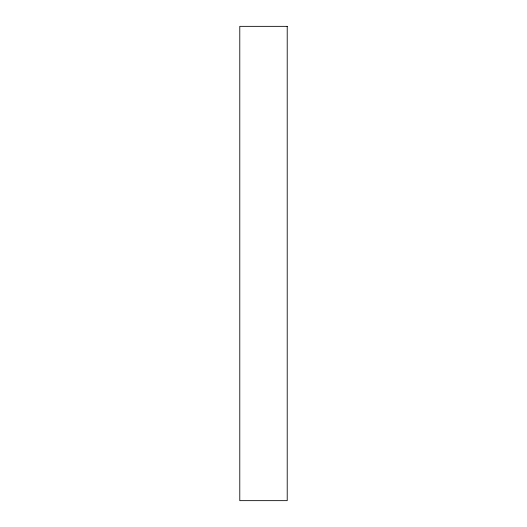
<?xml version="1.0" encoding="UTF-8"?>
<svg xmlns="http://www.w3.org/2000/svg" width="527" height="527" viewBox="0 0 527 527"><rect width="100%" height="100%" fill="white"/><g stroke="black" fill="none" stroke-linecap="round" stroke-linejoin="round"><path stroke-width="0.79" d="M287.215 26.35L239.785 26.35L239.785 500.65L287.215 500.65L287.215 26.35"/></g></svg>
